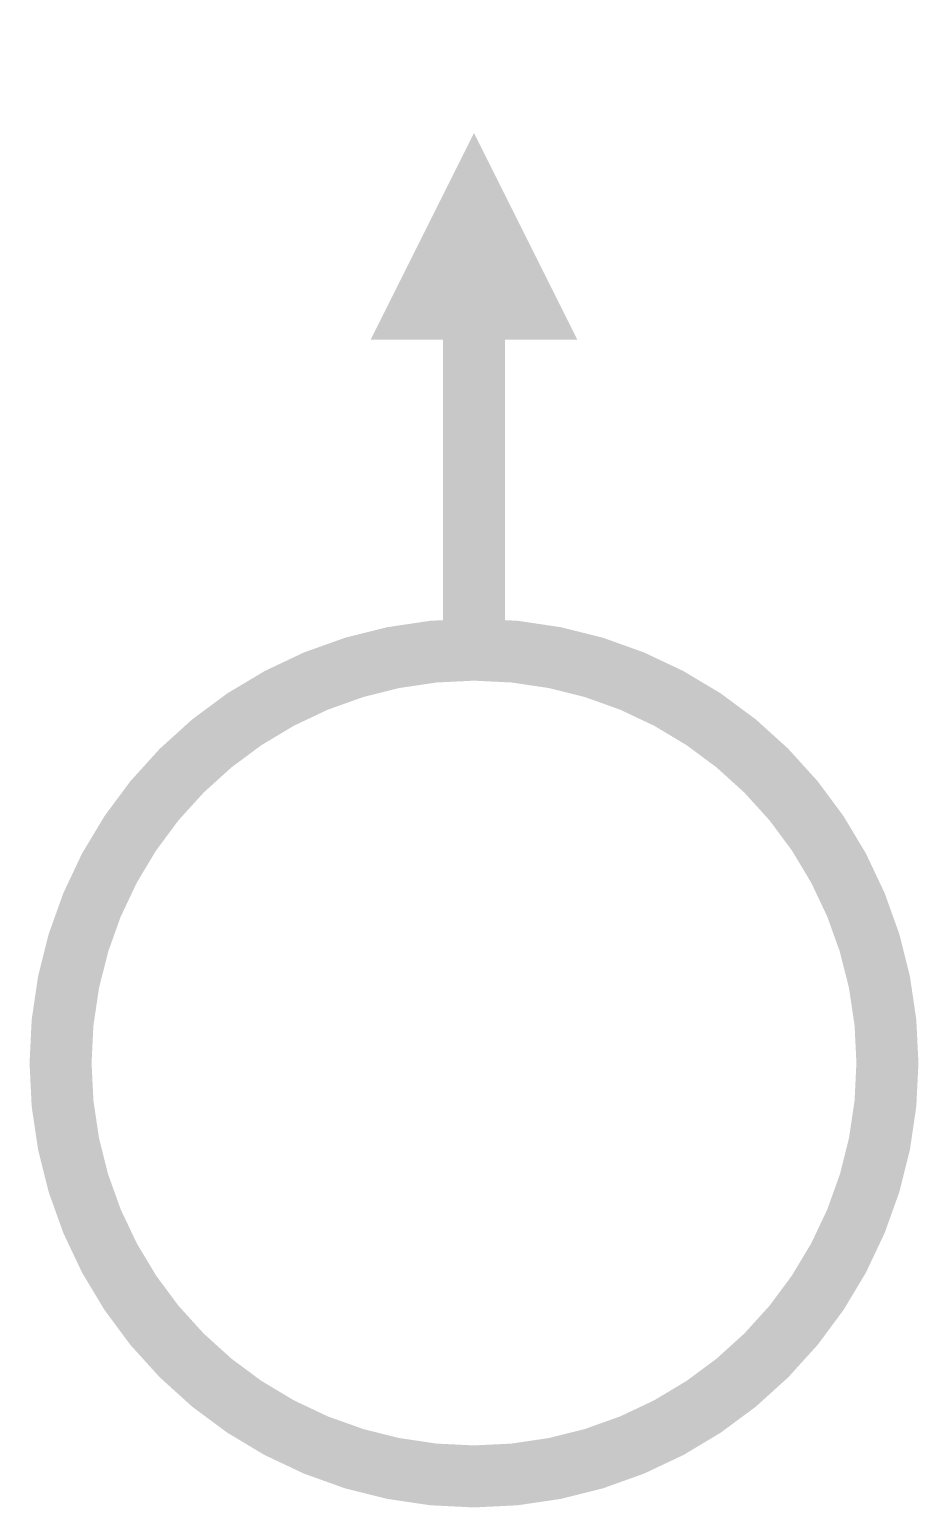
# Model space of a CAD drawing. Extents: x 0 to 4.3, y 0 to 7.15.
import ezdxf

# ---------------------------------------------------------------- set-up
doc = ezdxf.new("R2010")
doc.units = 0
doc.header["$MEASUREMENT"] = 0
doc.layers.get('0').update_dxf_attribs({"linetype": 'CONTINUOUS'})

msp = doc.modelspace()

# ---------------------------------------------------------------- linework, layer by layer
msp.add_lwpolyline([(2.15, 6.65, 0, 1, 0), (2.15, 5.65, 1, 1, 0)], format="xyseb")
at = {"const_width": 0.3}
msp.add_lwpolyline([(2.15, 6.0571), (2.15, 4.15)], dxfattribs=at)
msp.add_lwpolyline([(2.15, 0.15, 1), (2.15, 4.15, 1), (2.15, 0.15, 1)], format="xyb", dxfattribs=at)

doc.saveas('drawing.dxf')
